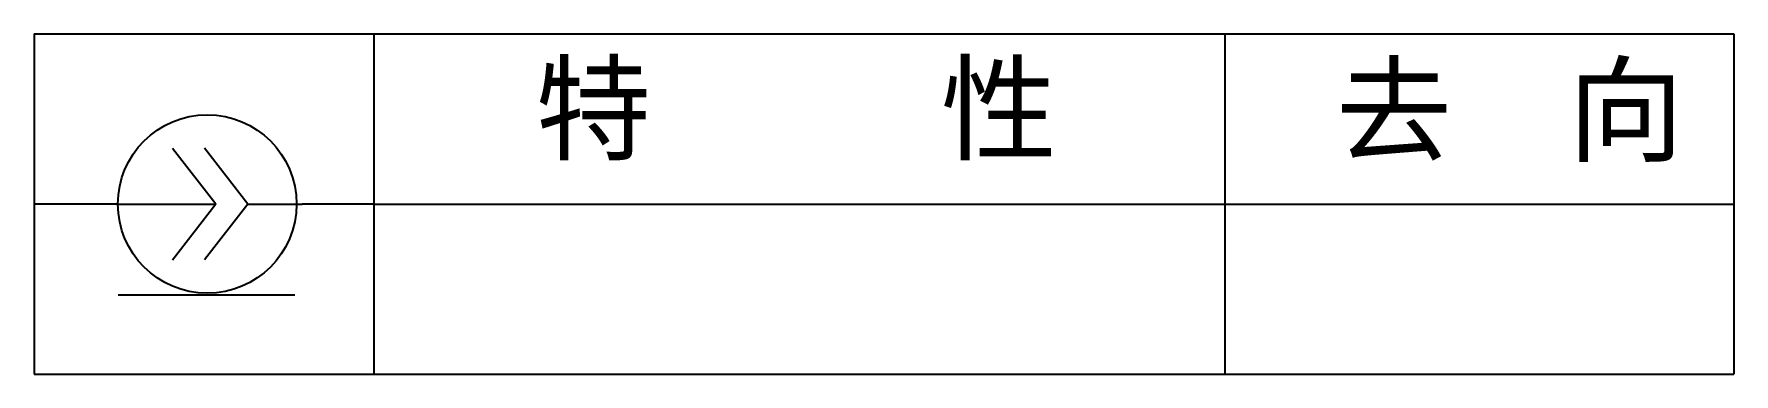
# Model space of a CAD drawing. Header units: inches. Extents: x 0 to 59.9, y -12 to 0.
import ezdxf
from ezdxf.enums import TextEntityAlignment as Align

# ---------------------------------------------------------------- set-up
doc = ezdxf.new("R2010")
doc.units = ezdxf.units.IN
doc.header["$MEASUREMENT"] = 0
doc.styles.get("Standard").update_dxf_attribs({"font": 'simfang_1.ttf'})

msp = doc.modelspace()

# ---------------------------------------------------------------- linework, layer by layer
at = {"color": 0}
for p, q in [((0, 0), (59.923, 0)), ((0, 0), (0, -12)), ((11.974, 0), (11.974, -12)), ((41.974, 0), (41.974, -12)), ((59.923, 0), (59.923, -12)), ((11.974, -0.109), (11.974, -12)), ((2.959, -6), (0, -6)), ((11.974, -6), (9.455, -6)), ((11.974, -6), (59.923, -6)), ((0, -12), (59.923, -12))]:
    msp.add_line(p, q, dxfattribs=at)
for p, q in [((6.409, -6.009), (4.878, -4.039)), ((7.536, -6), (6.006, -4.03)), ((2.924, -6.009), (6.409, -6.009)), ((6.409, -6.009), (4.878, -7.979)), ((7.536, -6), (6.006, -7.97)), ((7.536, -6), (9.455, -6)), ((6.084, -9.219), (2.969, -9.219)), ((9.198, -9.219), (6.084, -9.219))]:
    msp.add_line(p, q)
msp.add_circle((6.106, -6), 3.147)

# ---------------------------------------------------------------- texts
at = {"color": 0, "linetype": 'Continuous'}
for s, p in [('特     性', (26.863, -4.135)), ('去  向', (52.024, -4.185))]:
    msp.add_text(s, height=3, dxfattribs=at).set_placement(p, align=Align.CENTER)

doc.saveas('drawing.dxf')
